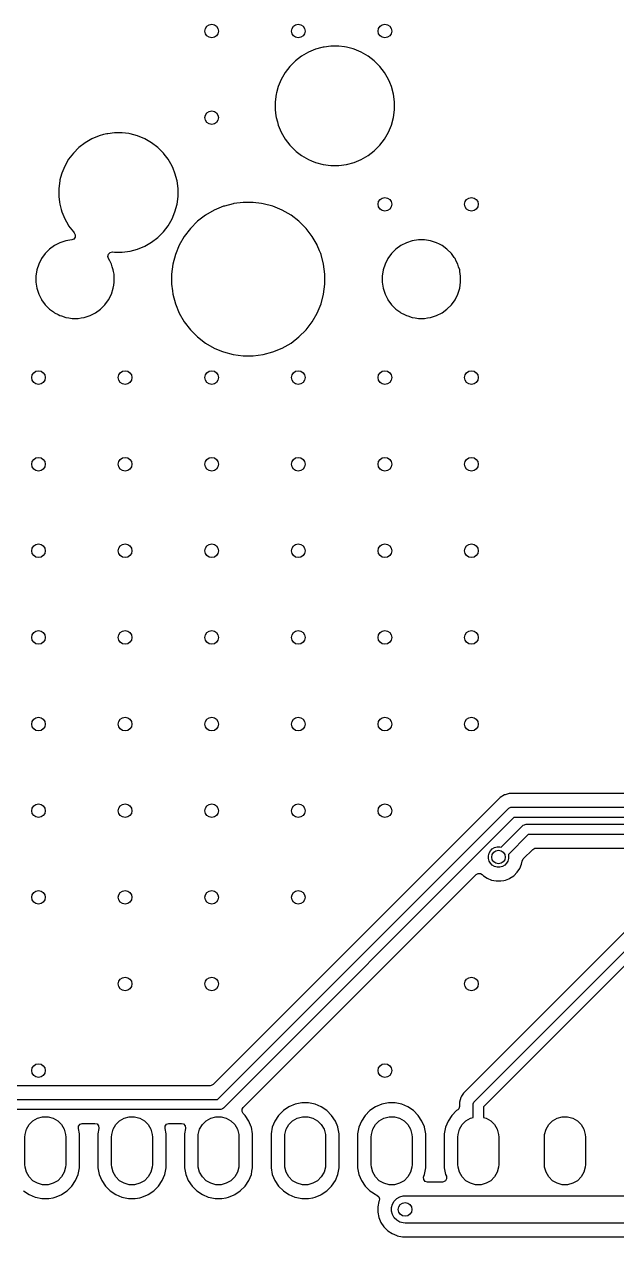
# Model space of a CAD drawing. Extents: x 2.6 to 14.2, y -9.4 to -3.8.
# Drawn here: x 3.467 to 4.151, y -8.422 to -7.023 of the extents above; entities that cross this region are included whole.
import ezdxf

# ---------------------------------------------------------------- set-up
doc = ezdxf.new("R2010")
doc.units = 0
doc.header["$MEASUREMENT"] = 0
doc.layers.add('BLACK', color=7, linetype='CONTINUOUS')

msp = doc.modelspace()

# ---------------------------------------------------------------- linework, layer by layer
at = {"layer": 'BLACK', "linetype": 'CONTINUOUS'}
for p, q in [((3.8032, -7.0515), (3.7949, -7.0549)), ((3.8103, -7.0496), (3.8032, -7.0515)), ((3.812, -7.0491), (3.8103, -7.0496)), ((3.813, -7.049), (3.812, -7.0491)), ((3.8209, -7.0479), (3.813, -7.049)), ((3.8299, -7.0479), (3.8209, -7.0479)), ((3.8209, -7.0479), (3.8209, -7.0479)), ((3.8367, -7.0488), (3.8299, -7.0479)), ((3.8299, -7.0479), (3.8299, -7.0479)), ((3.8389, -7.0491), (3.8367, -7.0488)), ((3.8466, -7.0512), (3.8389, -7.0491)), ((3.8476, -7.0515), (3.8466, -7.0512)), ((3.856, -7.0549), (3.8476, -7.0515)), ((3.7799, -7.0649), (3.7735, -7.0713)), ((3.7871, -7.0594), (3.7799, -7.0649)), ((3.7949, -7.0549), (3.7871, -7.0594)), ((3.7949, -7.0549), (3.7949, -7.0549)), ((3.8638, -7.0594), (3.856, -7.0549)), ((3.856, -7.0549), (3.856, -7.0549)), ((3.871, -7.0649), (3.8638, -7.0594)), ((3.8774, -7.0713), (3.871, -7.0649)), ((3.871, -7.0649), (3.871, -7.0649)), ((3.768, -7.0785), (3.7635, -7.0863)), ((3.7735, -7.0713), (3.768, -7.0785)), ((3.8829, -7.0785), (3.8774, -7.0713)), ((3.8774, -7.0713), (3.8774, -7.0713)), ((3.8874, -7.0863), (3.8829, -7.0785)), ((3.8829, -7.0785), (3.8829, -7.0785)), ((3.8829, -7.0785), (3.8829, -7.0785)), ((3.76, -7.0947), (3.7581, -7.1019)), ((3.7601, -7.0945), (3.76, -7.0947)), ((3.7635, -7.0863), (3.7601, -7.0945)), ((3.7635, -7.0863), (3.7635, -7.0863)), ((3.8889, -7.0899), (3.8874, -7.0863)), ((3.8874, -7.0863), (3.8874, -7.0863)), ((3.8874, -7.0863), (3.8874, -7.0863)), ((3.8908, -7.0947), (3.8889, -7.0899)), ((3.8932, -7.1034), (3.8908, -7.0947)), ((3.7577, -7.1034), (3.7565, -7.1123)), ((3.7581, -7.1019), (3.7577, -7.1034)), ((3.7577, -7.1034), (3.7577, -7.1034)), ((3.8944, -7.1123), (3.8932, -7.1034)), ((3.7565, -7.1123), (3.7565, -7.1214)), ((3.7565, -7.1214), (3.7574, -7.1284)), ((3.8932, -7.1303), (3.8944, -7.1214)), ((3.8944, -7.1214), (3.8944, -7.1123)), ((3.7574, -7.1284), (3.7577, -7.1303)), ((3.7577, -7.1303), (3.7591, -7.1355)), ((3.7591, -7.1355), (3.76, -7.1391)), ((3.8908, -7.1391), (3.8932, -7.1303)), ((3.5532, -7.1515), (3.5449, -7.1549)), ((3.5584, -7.1501), (3.5532, -7.1515)), ((3.562, -7.1491), (3.5584, -7.1501)), ((3.5631, -7.149), (3.562, -7.1491)), ((3.5709, -7.1479), (3.5631, -7.149)), ((3.5799, -7.1479), (3.5709, -7.1479)), ((3.5709, -7.1479), (3.5709, -7.1479)), ((3.5874, -7.1489), (3.5799, -7.1479)), ((3.5799, -7.1479), (3.5799, -7.1479)), ((3.5889, -7.1491), (3.5874, -7.1489)), ((3.5976, -7.1515), (3.5889, -7.1491)), ((3.606, -7.1549), (3.5976, -7.1515)), ((3.76, -7.1391), (3.7635, -7.1474)), ((3.7635, -7.1474), (3.7635, -7.1474)), ((3.7635, -7.1474), (3.768, -7.1552)), ((3.8829, -7.1552), (3.8874, -7.1474)), ((3.8874, -7.1474), (3.8908, -7.1391)), ((3.5299, -7.1649), (3.5235, -7.1713)), ((3.5371, -7.1594), (3.5299, -7.1649)), ((3.5449, -7.1549), (3.5371, -7.1594)), ((3.5449, -7.1549), (3.5449, -7.1549)), ((3.6138, -7.1594), (3.606, -7.1549)), ((3.606, -7.1549), (3.606, -7.1549)), ((3.621, -7.1649), (3.6138, -7.1594)), ((3.6274, -7.1713), (3.621, -7.1649)), ((3.621, -7.1649), (3.621, -7.1649)), ((3.768, -7.1552), (3.7735, -7.1624)), ((3.7735, -7.1624), (3.7735, -7.1624)), ((3.7735, -7.1624), (3.7799, -7.1688)), ((3.871, -7.1688), (3.8774, -7.1624)), ((3.8774, -7.1624), (3.8829, -7.1552)), ((3.8774, -7.1624), (3.8774, -7.1624)), ((3.8774, -7.1624), (3.8774, -7.1624)), ((3.518, -7.1785), (3.5135, -7.1863)), ((3.5235, -7.1713), (3.518, -7.1785)), ((3.6284, -7.1727), (3.6274, -7.1713)), ((3.6274, -7.1713), (3.6274, -7.1713)), ((3.6274, -7.1713), (3.6274, -7.1713)), ((3.6329, -7.1785), (3.6284, -7.1727)), ((3.6374, -7.1863), (3.6329, -7.1785)), ((3.6329, -7.1785), (3.6329, -7.1785)), ((3.6329, -7.1785), (3.6329, -7.1785)), ((3.7799, -7.1688), (3.7799, -7.1688)), ((3.7799, -7.1688), (3.7799, -7.1688)), ((3.7799, -7.1688), (3.7807, -7.1694)), ((3.7807, -7.1694), (3.7871, -7.1743)), ((3.7871, -7.1743), (3.7871, -7.1743)), ((3.7871, -7.1743), (3.7871, -7.1743)), ((3.7871, -7.1743), (3.7949, -7.1788)), ((3.7949, -7.1788), (3.7949, -7.1788)), ((3.7949, -7.1788), (3.7949, -7.1788)), ((3.7949, -7.1788), (3.7985, -7.1803)), ((3.8476, -7.1823), (3.856, -7.1788)), ((3.856, -7.1788), (3.8638, -7.1743)), ((3.8638, -7.1743), (3.871, -7.1688)), ((3.871, -7.1688), (3.871, -7.1688)), ((3.871, -7.1688), (3.871, -7.1688)), ((3.5135, -7.1863), (3.51, -7.1947)), ((3.5135, -7.1863), (3.5135, -7.1863)), ((3.6386, -7.1892), (3.6374, -7.1863)), ((3.6374, -7.1863), (3.6374, -7.1863)), ((3.6374, -7.1863), (3.6374, -7.1863)), ((3.6408, -7.1947), (3.6386, -7.1892)), ((3.7985, -7.1803), (3.8032, -7.1823)), ((3.8032, -7.1823), (3.812, -7.1846)), ((3.812, -7.1846), (3.8209, -7.1858)), ((3.8209, -7.1858), (3.8209, -7.1858)), ((3.8209, -7.1858), (3.8299, -7.1858)), ((3.8299, -7.1858), (3.8299, -7.1858)), ((3.8299, -7.1858), (3.8389, -7.1846)), ((3.8389, -7.1846), (3.8476, -7.1823)), ((3.5077, -7.2034), (3.5065, -7.2123)), ((3.508, -7.2022), (3.5077, -7.2034)), ((3.5077, -7.2034), (3.5077, -7.2034)), ((3.5097, -7.1959), (3.508, -7.2022)), ((3.51, -7.1947), (3.5097, -7.1959)), ((3.6432, -7.2034), (3.6408, -7.1947)), ((3.6444, -7.2123), (3.6432, -7.2034)), ((3.5065, -7.2123), (3.5065, -7.2214)), ((3.5065, -7.2214), (3.5074, -7.2279)), ((3.6432, -7.2303), (3.6444, -7.2214)), ((3.6444, -7.2214), (3.6444, -7.2123)), ((3.5074, -7.2279), (3.5077, -7.2303)), ((3.5077, -7.2303), (3.5093, -7.2364)), ((3.6408, -7.2391), (3.6432, -7.2303)), ((3.6969, -7.2328), (3.6862, -7.2372)), ((3.698, -7.2325), (3.6969, -7.2328)), ((3.6969, -7.2328), (3.6969, -7.2328)), ((3.7081, -7.2298), (3.698, -7.2325)), ((3.7087, -7.2297), (3.7081, -7.2298)), ((3.7196, -7.2283), (3.7087, -7.2297)), ((3.7312, -7.2283), (3.7196, -7.2283)), ((3.7196, -7.2283), (3.7196, -7.2283)), ((3.7408, -7.2295), (3.7312, -7.2283)), ((3.7312, -7.2283), (3.7312, -7.2283)), ((3.7428, -7.2298), (3.7408, -7.2295)), ((3.754, -7.2328), (3.7428, -7.2298)), ((3.7647, -7.2372), (3.754, -7.2328)), ((3.754, -7.2328), (3.754, -7.2328)), ((3.754, -7.2328), (3.754, -7.2328)), ((3.5093, -7.2364), (3.51, -7.2391)), ((3.51, -7.2391), (3.5135, -7.2474)), ((3.5135, -7.2474), (3.5135, -7.2474)), ((3.5135, -7.2474), (3.5154, -7.2507)), ((3.6329, -7.2552), (3.6374, -7.2474)), ((3.6374, -7.2474), (3.6408, -7.2391)), ((3.6669, -7.2501), (3.6587, -7.2583)), ((3.6761, -7.243), (3.6669, -7.2501)), ((3.6669, -7.2501), (3.6669, -7.2501)), ((3.6862, -7.2372), (3.6761, -7.243)), ((3.6862, -7.2372), (3.6862, -7.2372)), ((3.7748, -7.243), (3.7647, -7.2372)), ((3.7647, -7.2372), (3.7647, -7.2372)), ((3.784, -7.2501), (3.7748, -7.243)), ((3.7922, -7.2583), (3.784, -7.2501)), ((3.784, -7.2501), (3.784, -7.2501)), ((3.5154, -7.2507), (3.5178, -7.2548)), ((3.5178, -7.2548), (3.518, -7.2552)), ((3.518, -7.2552), (3.5235, -7.2624)), ((3.5235, -7.2624), (3.5235, -7.2624)), ((3.5235, -7.2624), (3.5244, -7.2633)), ((3.5244, -7.2633), (3.5257, -7.2657)), ((3.621, -7.2688), (3.6274, -7.2624)), ((3.6274, -7.2624), (3.6329, -7.2552)), ((3.6274, -7.2624), (3.6274, -7.2624)), ((3.6274, -7.2624), (3.6274, -7.2624)), ((3.6587, -7.2583), (3.6516, -7.2675)), ((3.6587, -7.2583), (3.6587, -7.2583)), ((3.7993, -7.2675), (3.7922, -7.2583)), ((3.7922, -7.2583), (3.7922, -7.2583)), ((3.508, -7.2749), (3.5017, -7.2781)), ((3.5148, -7.2727), (3.508, -7.2749)), ((3.508, -7.2749), (3.508, -7.2749)), ((3.5217, -7.2716), (3.5148, -7.2727)), ((3.5239, -7.2707), (3.5217, -7.2716)), ((3.5255, -7.2685), (3.5239, -7.2707)), ((3.5257, -7.2657), (3.5255, -7.2685)), ((3.606, -7.2788), (3.6138, -7.2743)), ((3.6138, -7.2743), (3.621, -7.2688)), ((3.621, -7.2688), (3.621, -7.2688)), ((3.621, -7.2688), (3.621, -7.2688)), ((3.6458, -7.2776), (3.6414, -7.2883)), ((3.6516, -7.2675), (3.6458, -7.2776)), ((3.6458, -7.2776), (3.6458, -7.2776)), ((3.8049, -7.2773), (3.7993, -7.2675)), ((3.8051, -7.2776), (3.8049, -7.2773)), ((3.8078, -7.2843), (3.8051, -7.2776)), ((3.908, -7.2749), (3.9017, -7.2781)), ((3.9148, -7.2727), (3.908, -7.2749)), ((3.908, -7.2749), (3.908, -7.2749)), ((3.9219, -7.2716), (3.9148, -7.2727)), ((3.929, -7.2716), (3.9219, -7.2716)), ((3.9219, -7.2716), (3.9219, -7.2716)), ((3.936, -7.2727), (3.929, -7.2716)), ((3.929, -7.2716), (3.929, -7.2716)), ((3.9428, -7.2749), (3.936, -7.2727)), ((3.9461, -7.2765), (3.9428, -7.2749)), ((3.9428, -7.2749), (3.9428, -7.2749)), ((3.9492, -7.2781), (3.9461, -7.2765)), ((3.4909, -7.2874), (3.4867, -7.2931)), ((3.4959, -7.2823), (3.4909, -7.2874)), ((3.4909, -7.2874), (3.4909, -7.2874)), ((3.5017, -7.2781), (3.4959, -7.2823)), ((3.4959, -7.2823), (3.4959, -7.2823)), ((3.5633, -7.2906), (3.5639, -7.2879)), ((3.5641, -7.2929), (3.5633, -7.2906)), ((3.5639, -7.2879), (3.5659, -7.286)), ((3.5659, -7.286), (3.5686, -7.2855)), ((3.5686, -7.2855), (3.5688, -7.2855)), ((3.5688, -7.2855), (3.5709, -7.2858)), ((3.5709, -7.2858), (3.5709, -7.2858)), ((3.5709, -7.2858), (3.5799, -7.2858)), ((3.5799, -7.2858), (3.5799, -7.2858)), ((3.5799, -7.2858), (3.5889, -7.2846)), ((3.5889, -7.2846), (3.5976, -7.2823)), ((3.5976, -7.2823), (3.606, -7.2788)), ((3.6414, -7.2883), (3.6384, -7.2995)), ((3.6414, -7.2883), (3.6414, -7.2883)), ((3.8091, -7.2874), (3.8078, -7.2843)), ((3.8095, -7.2883), (3.8091, -7.2874)), ((3.8125, -7.2995), (3.8095, -7.2883)), ((3.8909, -7.2874), (3.8867, -7.2931)), ((3.8959, -7.2823), (3.8909, -7.2874)), ((3.8909, -7.2874), (3.8909, -7.2874)), ((3.9017, -7.2781), (3.8959, -7.2823)), ((3.8959, -7.2823), (3.8959, -7.2823)), ((3.9549, -7.2823), (3.9492, -7.2781)), ((3.9492, -7.2781), (3.9492, -7.2781)), ((3.9492, -7.2781), (3.9492, -7.2781)), ((3.96, -7.2874), (3.9549, -7.2823)), ((3.9549, -7.2823), (3.9549, -7.2823)), ((3.9632, -7.2918), (3.96, -7.2874)), ((3.96, -7.2874), (3.96, -7.2874)), ((3.9642, -7.2931), (3.9632, -7.2918)), ((3.4835, -7.2995), (3.4813, -7.3063)), ((3.4867, -7.2931), (3.4835, -7.2995)), ((3.4835, -7.2995), (3.4835, -7.2995)), ((3.5641, -7.293), (3.5641, -7.2929)), ((3.5642, -7.2931), (3.5641, -7.293)), ((3.5656, -7.2959), (3.5642, -7.2931)), ((3.5642, -7.2931), (3.5642, -7.2931)), ((3.5642, -7.2931), (3.5642, -7.2931)), ((3.5674, -7.2995), (3.5656, -7.2959)), ((3.5684, -7.3025), (3.5674, -7.2995)), ((3.5674, -7.2995), (3.5674, -7.2995)), ((3.5696, -7.3063), (3.5684, -7.3025)), ((3.6383, -7.2995), (3.6368, -7.3111)), ((3.6384, -7.2995), (3.6383, -7.2995)), ((3.6383, -7.2995), (3.6383, -7.2995)), ((3.814, -7.3111), (3.8125, -7.2995)), ((3.8835, -7.2995), (3.8813, -7.3063)), ((3.8867, -7.2931), (3.8835, -7.2995)), ((3.8835, -7.2995), (3.8835, -7.2995)), ((3.9657, -7.2961), (3.9642, -7.2931)), ((3.9674, -7.2995), (3.9657, -7.2961)), ((3.9684, -7.3025), (3.9674, -7.2995)), ((3.9674, -7.2995), (3.9674, -7.2995)), ((3.9696, -7.3063), (3.9684, -7.3025)), ((3.4813, -7.3063), (3.4801, -7.3133)), ((3.4801, -7.3133), (3.4801, -7.3204)), ((3.5699, -7.3079), (3.5696, -7.3063)), ((3.5704, -7.3111), (3.5699, -7.3079)), ((3.5705, -7.3117), (3.5704, -7.3111)), ((3.5707, -7.3133), (3.5705, -7.3117)), ((3.5707, -7.3204), (3.5707, -7.3133)), ((3.6368, -7.3111), (3.6368, -7.3227)), ((3.814, -7.3133), (3.814, -7.3111)), ((3.814, -7.3227), (3.814, -7.3133)), ((3.8813, -7.3063), (3.8801, -7.3133)), ((3.8801, -7.3133), (3.8801, -7.3204)), ((3.9699, -7.3081), (3.9696, -7.3063)), ((3.9707, -7.3133), (3.9699, -7.3081)), ((3.9707, -7.3204), (3.9707, -7.3133)), ((3.4801, -7.3204), (3.4813, -7.3275)), ((3.4813, -7.3275), (3.4835, -7.3342)), ((3.5674, -7.3342), (3.5696, -7.3275)), ((3.5696, -7.3275), (3.5702, -7.3238)), ((3.5702, -7.3238), (3.5707, -7.3204)), ((3.6368, -7.3227), (3.6379, -7.3305)), ((3.6379, -7.3305), (3.6383, -7.3342)), ((3.8125, -7.3342), (3.814, -7.3227)), ((3.8801, -7.3204), (3.8813, -7.3275)), ((3.8813, -7.3275), (3.8835, -7.3342)), ((3.9674, -7.3342), (3.9696, -7.3275)), ((3.9696, -7.3275), (3.9702, -7.3238)), ((3.9702, -7.3238), (3.9707, -7.3204)), ((3.4835, -7.3342), (3.4835, -7.3342)), ((3.4835, -7.3342), (3.4854, -7.338)), ((3.4854, -7.338), (3.4865, -7.3403)), ((3.4865, -7.3403), (3.4867, -7.3406)), ((3.4867, -7.3406), (3.4909, -7.3464)), ((3.4909, -7.3464), (3.4909, -7.3464)), ((3.4909, -7.3464), (3.4959, -7.3514)), ((3.5549, -7.3514), (3.56, -7.3464)), ((3.56, -7.3464), (3.5642, -7.3406)), ((3.5642, -7.3406), (3.5674, -7.3342)), ((3.6383, -7.3342), (3.6414, -7.3454)), ((3.6414, -7.3454), (3.6414, -7.3454)), ((3.6414, -7.3454), (3.6458, -7.3561)), ((3.8051, -7.3561), (3.8095, -7.3454)), ((3.8095, -7.3454), (3.8125, -7.3342)), ((3.8835, -7.3342), (3.8835, -7.3342)), ((3.8835, -7.3342), (3.8854, -7.338)), ((3.8854, -7.338), (3.8865, -7.3403)), ((3.8865, -7.3403), (3.8867, -7.3406)), ((3.8867, -7.3406), (3.8909, -7.3464)), ((3.8909, -7.3464), (3.8909, -7.3464)), ((3.8909, -7.3464), (3.8959, -7.3514)), ((3.9549, -7.3514), (3.96, -7.3464)), ((3.96, -7.3464), (3.9642, -7.3406)), ((3.9642, -7.3406), (3.9674, -7.3342)), ((3.4959, -7.3514), (3.4959, -7.3514)), ((3.4959, -7.3514), (3.5004, -7.3546)), ((3.5004, -7.3546), (3.5017, -7.3556)), ((3.5017, -7.3556), (3.5058, -7.3577)), ((3.5058, -7.3577), (3.508, -7.3588)), ((3.508, -7.3588), (3.508, -7.3588)), ((3.508, -7.3588), (3.5097, -7.3594)), ((3.5097, -7.3594), (3.5148, -7.361)), ((3.5148, -7.361), (3.5181, -7.3616)), ((3.5181, -7.3616), (3.5219, -7.3622)), ((3.529, -7.3622), (3.5324, -7.3616)), ((3.5324, -7.3616), (3.536, -7.361)), ((3.536, -7.361), (3.5428, -7.3588)), ((3.5428, -7.3588), (3.5492, -7.3556)), ((3.5492, -7.3556), (3.5549, -7.3514)), ((3.6458, -7.3561), (3.6458, -7.3561)), ((3.6458, -7.3561), (3.6516, -7.3662)), ((3.7993, -7.3662), (3.8051, -7.3561)), ((3.8959, -7.3514), (3.8959, -7.3514)), ((3.8959, -7.3514), (3.9004, -7.3546)), ((3.9004, -7.3546), (3.9017, -7.3556)), ((3.9017, -7.3556), (3.9058, -7.3577)), ((3.9058, -7.3577), (3.908, -7.3588)), ((3.908, -7.3588), (3.908, -7.3588)), ((3.908, -7.3588), (3.9097, -7.3594)), ((3.9097, -7.3594), (3.9148, -7.361)), ((3.9148, -7.361), (3.9181, -7.3616)), ((3.9181, -7.3616), (3.9219, -7.3622)), ((3.929, -7.3622), (3.9324, -7.3616)), ((3.9324, -7.3616), (3.936, -7.361)), ((3.936, -7.361), (3.9428, -7.3588)), ((3.9428, -7.3588), (3.9492, -7.3556)), ((3.9492, -7.3556), (3.9549, -7.3514)), ((3.5219, -7.3622), (3.5219, -7.3622)), ((3.5219, -7.3622), (3.529, -7.3622)), ((3.6516, -7.3662), (3.6587, -7.3754)), ((3.6587, -7.3754), (3.6587, -7.3754)), ((3.6587, -7.3754), (3.6669, -7.3836)), ((3.784, -7.3836), (3.7922, -7.3754)), ((3.7922, -7.3754), (3.7993, -7.3662)), ((3.9219, -7.3622), (3.9219, -7.3622)), ((3.9219, -7.3622), (3.929, -7.3622)), ((3.6669, -7.3836), (3.6669, -7.3836)), ((3.6669, -7.3836), (3.6761, -7.3907)), ((3.7748, -7.3907), (3.784, -7.3836)), ((3.6761, -7.3907), (3.6862, -7.3965)), ((3.6862, -7.3965), (3.6862, -7.3965)), ((3.6862, -7.3965), (3.6862, -7.3965)), ((3.6862, -7.3965), (3.6945, -7.3999)), ((3.6945, -7.3999), (3.6967, -7.4008)), ((3.6967, -7.4008), (3.6969, -7.4009)), ((3.6969, -7.4009), (3.7081, -7.4039)), ((3.7081, -7.4039), (3.7196, -7.4055)), ((3.7312, -7.4055), (3.7428, -7.4039)), ((3.7428, -7.4039), (3.754, -7.4009)), ((3.754, -7.4009), (3.7647, -7.3965)), ((3.7647, -7.3965), (3.7748, -7.3907)), ((3.7196, -7.4055), (3.7196, -7.4055)), ((3.7196, -7.4055), (3.7312, -7.4055)), ((3.7312, -7.4055), (3.7312, -7.4055)), ((4.0165, -7.9151), (3.6849, -8.2466)), ((4.0214, -7.9122), (4.0165, -7.9151)), ((4.0165, -7.9151), (4.0165, -7.9151)), ((4.022, -7.9121), (4.0214, -7.9122)), ((4.0214, -7.9122), (4.0214, -7.9122)), ((4.0269, -7.9107), (4.022, -7.9121)), ((4.022, -7.9121), (4.022, -7.9121)), ((4.4884, -7.9107), (4.0269, -7.9107)), ((3.69, -8.2638), (4.0256, -7.9282)), ((4.0256, -7.9282), (4.0265, -7.9275)), ((4.0265, -7.9275), (4.028, -7.9269)), ((4.028, -7.9269), (4.0286, -7.9266)), ((4.0286, -7.9266), (4.0298, -7.9265)), ((4.0298, -7.9265), (4.4969, -7.9265)), ((4.0322, -7.9383), (3.6967, -8.2739)), ((4.0174, -7.9727), (4.0421, -7.948)), ((4.4994, -7.9383), (4.0322, -7.9383)), ((4.0421, -7.948), (4.043, -7.9472)), ((4.043, -7.9472), (4.0443, -7.9467)), ((4.0443, -7.9467), (4.0452, -7.9464)), ((4.0452, -7.9464), (4.0463, -7.9462)), ((4.0463, -7.9462), (5.2291, -7.9462)), ((4.0488, -7.9581), (4.0258, -7.9811)), ((5.2315, -7.9581), (4.0488, -7.9581)), ((4.0035, -7.9795), (4.0051, -7.9768)), ((4.0051, -7.9768), (4.0072, -7.9747)), ((4.0072, -7.9747), (4.0099, -7.9731)), ((4.0099, -7.9731), (4.0129, -7.9723)), ((4.0129, -7.9723), (4.016, -7.9723)), ((4.016, -7.9723), (4.0174, -7.9727)), ((4.043, -7.9862), (4.0539, -7.9753)), ((4.0539, -7.9753), (4.0563, -7.9739)), ((4.0563, -7.9739), (4.0573, -7.9738)), ((4.0573, -7.9738), (5.2344, -7.9738)), ((4.0027, -7.9825), (4.0035, -7.9795)), ((4.0027, -7.9856), (4.0027, -7.9825)), ((4.0035, -7.9886), (4.0027, -7.9856)), ((4.0051, -7.9912), (4.0035, -7.9886)), ((4.0072, -7.9934), (4.0051, -7.9912)), ((4.0238, -7.9912), (4.0216, -7.9934)), ((4.0253, -7.9886), (4.0238, -7.9912)), ((4.0261, -7.9856), (4.0253, -7.9886)), ((4.0258, -7.9811), (4.0261, -7.9825)), ((4.0261, -7.9825), (4.0261, -7.9856)), ((4.041, -7.9921), (4.0416, -7.9887)), ((4.0416, -7.9887), (4.0429, -7.9862)), ((4.0429, -7.9862), (4.043, -7.9862)), ((3.7196, -8.2732), (3.9887, -8.0042)), ((3.9887, -8.0042), (3.9911, -8.0029)), ((3.9911, -8.0029), (3.9938, -8.0031)), ((3.9938, -8.0031), (3.9956, -8.0042)), ((3.9956, -8.0042), (3.9969, -8.0055)), ((3.9969, -8.0055), (3.9969, -8.0055)), ((3.9969, -8.0055), (4.0014, -8.0085)), ((4.0099, -7.995), (4.0072, -7.9934)), ((4.0129, -7.9957), (4.0099, -7.995)), ((4.016, -7.9957), (4.0129, -7.9957)), ((4.019, -7.995), (4.016, -7.9957)), ((4.0216, -7.9934), (4.019, -7.995)), ((4.0275, -8.0085), (4.032, -8.0055)), ((4.032, -8.0055), (4.0359, -8.0016)), ((4.0359, -8.0016), (4.0389, -7.9971)), ((4.0389, -7.9971), (4.041, -7.9921)), ((4.0014, -8.0085), (4.0014, -8.0085)), ((4.0014, -8.0085), (4.0064, -8.0106)), ((4.0064, -8.0106), (4.0064, -8.0106)), ((4.0064, -8.0106), (4.0064, -8.0106)), ((4.0064, -8.0106), (4.0064, -8.0106)), ((4.0064, -8.0106), (4.0117, -8.0116)), ((4.0117, -8.0116), (4.0117, -8.0116)), ((4.0117, -8.0116), (4.0171, -8.0116)), ((4.0171, -8.0116), (4.0207, -8.0109)), ((4.0207, -8.0109), (4.0225, -8.0106)), ((4.0225, -8.0106), (4.0264, -8.009)), ((4.0264, -8.009), (4.0275, -8.0085)), ((4.0275, -8.0085), (4.0275, -8.0085)), ((4.0275, -8.0085), (4.0275, -8.0085)), ((4.1988, -8.0315), (3.9738, -8.2565)), ((3.9869, -8.2657), (4.2079, -8.0447)), ((4.2145, -8.0548), (3.997, -8.2723)), ((3.6815, -8.248), (3.0941, -8.248)), ((3.6825, -8.2479), (3.6815, -8.248)), ((3.6849, -8.2466), (3.6825, -8.2479)), ((3.9738, -8.2565), (3.9716, -8.2602)), ((3.0912, -8.2638), (3.69, -8.2638)), ((3.7796, -8.2694), (3.7724, -8.2724)), ((3.7872, -8.2679), (3.7796, -8.2694)), ((3.7796, -8.2694), (3.7796, -8.2694)), ((3.795, -8.2679), (3.7872, -8.2679)), ((3.7872, -8.2679), (3.7872, -8.2679)), ((3.8026, -8.2694), (3.795, -8.2679)), ((3.795, -8.2679), (3.795, -8.2679)), ((3.8098, -8.2724), (3.8026, -8.2694)), ((3.8026, -8.2694), (3.8026, -8.2694)), ((3.8796, -8.2694), (3.8724, -8.2724)), ((3.8872, -8.2679), (3.8796, -8.2694)), ((3.8796, -8.2694), (3.8796, -8.2694)), ((3.895, -8.2679), (3.8872, -8.2679)), ((3.8872, -8.2679), (3.8872, -8.2679)), ((3.9026, -8.2694), (3.895, -8.2679)), ((3.895, -8.2679), (3.895, -8.2679)), ((3.9098, -8.2724), (3.9026, -8.2694)), ((3.9026, -8.2694), (3.9026, -8.2694)), ((3.9694, -8.2718), (3.9687, -8.2745)), ((3.9709, -8.2615), (3.9694, -8.267)), ((3.9694, -8.267), (3.9694, -8.267)), ((3.9694, -8.267), (3.9694, -8.2718)), ((3.9716, -8.2602), (3.9709, -8.2615)), ((3.9709, -8.2615), (3.9709, -8.2615)), ((3.9709, -8.2615), (3.9709, -8.2615)), ((3.9716, -8.2602), (3.9716, -8.2602)), ((3.9852, -8.2698), (3.9853, -8.2687)), ((3.9852, -8.2847), (3.9852, -8.2698)), ((3.9853, -8.2687), (3.986, -8.267)), ((3.986, -8.267), (3.9862, -8.2666)), ((3.9862, -8.2666), (3.9869, -8.2657)), ((3.6925, -8.2756), (3.0971, -8.2756)), ((3.4767, -8.2886), (3.4821, -8.2855)), ((3.4821, -8.2855), (3.488, -8.2839)), ((3.488, -8.2839), (3.4942, -8.2839)), ((3.4942, -8.2839), (3.5001, -8.2855)), ((3.5001, -8.2855), (3.5055, -8.2886)), ((3.5767, -8.2886), (3.5821, -8.2855)), ((3.5821, -8.2855), (3.588, -8.2839)), ((3.588, -8.2839), (3.5942, -8.2839)), ((3.5942, -8.2839), (3.6001, -8.2855)), ((3.6001, -8.2855), (3.6055, -8.2886)), ((3.6767, -8.2886), (3.6821, -8.2855)), ((3.6821, -8.2855), (3.688, -8.2839)), ((3.688, -8.2839), (3.6942, -8.2839)), ((3.6936, -8.2755), (3.6925, -8.2756)), ((3.6958, -8.2746), (3.6936, -8.2755)), ((3.6942, -8.2839), (3.7001, -8.2855)), ((3.6967, -8.2739), (3.6958, -8.2746)), ((3.6958, -8.2746), (3.6958, -8.2746)), ((3.7001, -8.2855), (3.7055, -8.2886)), ((3.7183, -8.2777), (3.7185, -8.275)), ((3.7196, -8.2801), (3.7183, -8.2777)), ((3.7185, -8.275), (3.7196, -8.2732)), ((3.7217, -8.2822), (3.7196, -8.2801)), ((3.726, -8.2887), (3.7217, -8.2822)), ((3.7217, -8.2822), (3.7217, -8.2822)), ((3.7605, -8.2822), (3.7562, -8.2887)), ((3.766, -8.2767), (3.7605, -8.2822)), ((3.7605, -8.2822), (3.7605, -8.2822)), ((3.7724, -8.2724), (3.766, -8.2767)), ((3.766, -8.2767), (3.766, -8.2767)), ((3.7724, -8.2724), (3.7724, -8.2724)), ((3.7767, -8.2886), (3.7821, -8.2855)), ((3.7821, -8.2855), (3.788, -8.2839)), ((3.788, -8.2839), (3.7942, -8.2839)), ((3.7942, -8.2839), (3.8001, -8.2855)), ((3.8001, -8.2855), (3.8055, -8.2886)), ((3.8162, -8.2767), (3.8098, -8.2724)), ((3.8098, -8.2724), (3.8098, -8.2724)), ((3.8217, -8.2822), (3.8162, -8.2767)), ((3.8162, -8.2767), (3.8162, -8.2767)), ((3.826, -8.2887), (3.8217, -8.2822)), ((3.8217, -8.2822), (3.8217, -8.2822)), ((3.8605, -8.2822), (3.8562, -8.2887)), ((3.866, -8.2767), (3.8605, -8.2822)), ((3.8605, -8.2822), (3.8605, -8.2822)), ((3.8724, -8.2724), (3.866, -8.2767)), ((3.866, -8.2767), (3.866, -8.2767)), ((3.8724, -8.2724), (3.8724, -8.2724)), ((3.8767, -8.2886), (3.8821, -8.2855)), ((3.8821, -8.2855), (3.888, -8.2839)), ((3.888, -8.2839), (3.8942, -8.2839)), ((3.8942, -8.2839), (3.9001, -8.2855)), ((3.9001, -8.2855), (3.9055, -8.2886)), ((3.9162, -8.2767), (3.9098, -8.2724)), ((3.9098, -8.2724), (3.9098, -8.2724)), ((3.9217, -8.2822), (3.9162, -8.2767)), ((3.9162, -8.2767), (3.9162, -8.2767)), ((3.926, -8.2887), (3.9217, -8.2822)), ((3.9217, -8.2822), (3.9217, -8.2822)), ((3.9605, -8.2822), (3.9562, -8.2887)), ((3.966, -8.2767), (3.9605, -8.2822)), ((3.9605, -8.2822), (3.9605, -8.2822)), ((3.9673, -8.2759), (3.966, -8.2767)), ((3.966, -8.2767), (3.966, -8.2767)), ((3.9687, -8.2745), (3.9673, -8.2759)), ((3.9767, -8.2886), (3.9821, -8.2855)), ((3.9821, -8.2855), (3.9852, -8.2847)), ((3.997, -8.2723), (3.997, -8.2847)), ((3.997, -8.2847), (4.0001, -8.2855)), ((4.0001, -8.2855), (4.0055, -8.2886)), ((4.0767, -8.2886), (4.0821, -8.2855)), ((4.0821, -8.2855), (4.088, -8.2839)), ((4.088, -8.2839), (4.0942, -8.2839)), ((4.0942, -8.2839), (4.1001, -8.2855)), ((4.1001, -8.2855), (4.1055, -8.2886)), ((3.4677, -8.3042), (3.4693, -8.2983)), ((3.4693, -8.2983), (3.4724, -8.2929)), ((3.4724, -8.2929), (3.4767, -8.2886)), ((3.5055, -8.2886), (3.5098, -8.2929)), ((3.5098, -8.2929), (3.5129, -8.2983)), ((3.5129, -8.2983), (3.5145, -8.3042)), ((3.5293, -8.2972), (3.5295, -8.2945)), ((3.5305, -8.3034), (3.5293, -8.2972)), ((3.5295, -8.2945), (3.5312, -8.2923)), ((3.5312, -8.2923), (3.5338, -8.2914)), ((3.5338, -8.2914), (3.534, -8.2914)), ((3.534, -8.2914), (3.5482, -8.2914)), ((3.5482, -8.2914), (3.5508, -8.2921)), ((3.5508, -8.2921), (3.5526, -8.2942)), ((3.553, -8.2972), (3.5517, -8.3034)), ((3.5526, -8.2942), (3.553, -8.297)), ((3.553, -8.297), (3.553, -8.2972)), ((3.5677, -8.3042), (3.5693, -8.2983)), ((3.5693, -8.2983), (3.5724, -8.2929)), ((3.5724, -8.2929), (3.5767, -8.2886)), ((3.6055, -8.2886), (3.6098, -8.2929)), ((3.6098, -8.2929), (3.6129, -8.2983)), ((3.6129, -8.2983), (3.6145, -8.3042)), ((3.6293, -8.2972), (3.6295, -8.2945)), ((3.6305, -8.3034), (3.6293, -8.2972)), ((3.6295, -8.2945), (3.6312, -8.2923)), ((3.6312, -8.2923), (3.6338, -8.2914)), ((3.6338, -8.2914), (3.634, -8.2914)), ((3.634, -8.2914), (3.6482, -8.2914)), ((3.6482, -8.2914), (3.6508, -8.2921)), ((3.6508, -8.2921), (3.6526, -8.2942)), ((3.653, -8.2972), (3.6517, -8.3034)), ((3.6526, -8.2942), (3.653, -8.297)), ((3.653, -8.297), (3.653, -8.2972)), ((3.6677, -8.3042), (3.6693, -8.2983)), ((3.6693, -8.2983), (3.6724, -8.2929)), ((3.6724, -8.2929), (3.6767, -8.2886)), ((3.7055, -8.2886), (3.7098, -8.2929)), ((3.7098, -8.2929), (3.7129, -8.2983)), ((3.7129, -8.2983), (3.7145, -8.3042)), ((3.7288, -8.2954), (3.726, -8.2887)), ((3.726, -8.2887), (3.726, -8.2887)), ((3.729, -8.2958), (3.7288, -8.2954)), ((3.7305, -8.3034), (3.729, -8.2958)), ((3.729, -8.2958), (3.729, -8.2958)), ((3.729, -8.2958), (3.729, -8.2958)), ((3.7532, -8.2958), (3.7517, -8.3034)), ((3.7562, -8.2887), (3.7532, -8.2958)), ((3.7532, -8.2958), (3.7532, -8.2958)), ((3.7562, -8.2887), (3.7562, -8.2887)), ((3.7677, -8.3042), (3.7693, -8.2983)), ((3.7693, -8.2983), (3.7724, -8.2929)), ((3.7724, -8.2929), (3.7767, -8.2886)), ((3.8055, -8.2886), (3.8098, -8.2929)), ((3.8098, -8.2929), (3.8129, -8.2983)), ((3.8129, -8.2983), (3.8145, -8.3042)), ((3.8288, -8.2954), (3.826, -8.2887)), ((3.826, -8.2887), (3.826, -8.2887)), ((3.829, -8.2958), (3.8288, -8.2954)), ((3.8305, -8.3034), (3.829, -8.2958)), ((3.829, -8.2958), (3.829, -8.2958)), ((3.829, -8.2958), (3.829, -8.2958)), ((3.8532, -8.2958), (3.8517, -8.3034)), ((3.8562, -8.2887), (3.8532, -8.2958)), ((3.8532, -8.2958), (3.8532, -8.2958)), ((3.8562, -8.2887), (3.8562, -8.2887)), ((3.8677, -8.3042), (3.8693, -8.2983)), ((3.8693, -8.2983), (3.8724, -8.2929)), ((3.8724, -8.2929), (3.8767, -8.2886)), ((3.9055, -8.2886), (3.9098, -8.2929)), ((3.9098, -8.2929), (3.9129, -8.2983)), ((3.9129, -8.2983), (3.9145, -8.3042)), ((3.9288, -8.2954), (3.926, -8.2887)), ((3.926, -8.2887), (3.926, -8.2887)), ((3.929, -8.2958), (3.9288, -8.2954)), ((3.9305, -8.3034), (3.929, -8.2958)), ((3.929, -8.2958), (3.929, -8.2958)), ((3.929, -8.2958), (3.929, -8.2958)), ((3.9532, -8.2958), (3.9517, -8.3034)), ((3.9562, -8.2887), (3.9532, -8.2958)), ((3.9532, -8.2958), (3.9532, -8.2958)), ((3.9562, -8.2887), (3.9562, -8.2887)), ((3.9677, -8.3042), (3.9693, -8.2983)), ((3.9693, -8.2983), (3.9724, -8.2929)), ((3.9724, -8.2929), (3.9767, -8.2886)), ((4.0055, -8.2886), (4.0098, -8.2929)), ((4.0098, -8.2929), (4.0129, -8.2983)), ((4.0129, -8.2983), (4.0145, -8.3042)), ((4.0677, -8.3042), (4.0693, -8.2983)), ((4.0693, -8.2983), (4.0724, -8.2929)), ((4.0724, -8.2929), (4.0767, -8.2886)), ((4.1055, -8.2886), (4.1098, -8.2929)), ((4.1098, -8.2929), (4.1129, -8.2983)), ((4.1129, -8.2983), (4.1145, -8.3042)), ((3.4675, -8.3073), (3.4677, -8.3042)), ((3.4675, -8.3388), (3.4675, -8.3073)), ((3.5145, -8.3042), (3.5147, -8.3073)), ((3.5147, -8.3073), (3.5147, -8.3388)), ((3.5305, -8.3427), (3.5305, -8.3034)), ((3.5305, -8.3034), (3.5305, -8.3034)), ((3.5517, -8.3034), (3.5517, -8.3034)), ((3.5517, -8.3034), (3.5517, -8.3427)), ((3.5675, -8.3073), (3.5677, -8.3042)), ((3.5675, -8.3388), (3.5675, -8.3073)), ((3.6145, -8.3042), (3.6147, -8.3073)), ((3.6147, -8.3073), (3.6147, -8.3388)), ((3.6305, -8.3427), (3.6305, -8.3034)), ((3.6305, -8.3034), (3.6305, -8.3034)), ((3.6517, -8.3034), (3.6517, -8.3034)), ((3.6517, -8.3034), (3.6517, -8.3427)), ((3.6675, -8.3073), (3.6677, -8.3042)), ((3.6675, -8.3388), (3.6675, -8.3073)), ((3.7145, -8.3042), (3.7147, -8.3073)), ((3.7147, -8.3073), (3.7147, -8.3388)), ((3.7305, -8.3427), (3.7305, -8.3034)), ((3.7517, -8.3034), (3.7517, -8.3034)), ((3.7517, -8.3034), (3.7517, -8.3427)), ((3.7675, -8.3073), (3.7677, -8.3042)), ((3.7675, -8.3388), (3.7675, -8.3073)), ((3.8145, -8.3042), (3.8147, -8.3073)), ((3.8147, -8.3073), (3.8147, -8.3388)), ((3.8305, -8.3427), (3.8305, -8.3034)), ((3.8517, -8.3034), (3.8517, -8.3034)), ((3.8517, -8.3034), (3.8517, -8.3427)), ((3.8675, -8.3073), (3.8677, -8.3042)), ((3.8675, -8.3388), (3.8675, -8.3073)), ((3.9145, -8.3042), (3.9147, -8.3073)), ((3.9147, -8.3073), (3.9147, -8.3388)), ((3.9305, -8.3427), (3.9305, -8.3034)), ((3.9517, -8.3034), (3.9517, -8.3034)), ((3.9517, -8.3034), (3.9517, -8.3427)), ((3.9675, -8.3073), (3.9677, -8.3042)), ((3.9675, -8.3388), (3.9675, -8.3073)), ((4.0145, -8.3042), (4.0147, -8.3073)), ((4.0147, -8.3073), (4.0147, -8.3388)), ((4.0675, -8.3073), (4.0677, -8.3042)), ((4.0675, -8.3388), (4.0675, -8.3073)), ((4.1145, -8.3042), (4.1147, -8.3073)), ((4.1147, -8.3073), (4.1147, -8.3388)), ((3.4677, -8.3419), (3.4675, -8.3388)), ((3.5147, -8.3388), (3.5145, -8.3419)), ((3.5677, -8.3419), (3.5675, -8.3388)), ((3.6147, -8.3388), (3.6145, -8.3419)), ((3.6677, -8.3419), (3.6675, -8.3388)), ((3.7147, -8.3388), (3.7145, -8.3419)), ((3.7677, -8.3419), (3.7675, -8.3388)), ((3.8147, -8.3388), (3.8145, -8.3419)), ((3.8677, -8.3419), (3.8675, -8.3388)), ((3.9147, -8.3388), (3.9145, -8.3419)), ((3.9677, -8.3419), (3.9675, -8.3388)), ((4.0147, -8.3388), (4.0145, -8.3419)), ((4.0677, -8.3419), (4.0675, -8.3388)), ((4.1147, -8.3388), (4.1145, -8.3419)), ((3.4693, -8.3479), (3.4677, -8.3419)), ((3.4724, -8.3532), (3.4693, -8.3479)), ((3.4767, -8.3576), (3.4724, -8.3532)), ((3.5098, -8.3532), (3.5055, -8.3576)), ((3.5129, -8.3479), (3.5098, -8.3532)), ((3.5145, -8.3419), (3.5129, -8.3479)), ((3.526, -8.3575), (3.529, -8.3503)), ((3.529, -8.3503), (3.5297, -8.3467)), ((3.5297, -8.3467), (3.5305, -8.3427)), ((3.5517, -8.3427), (3.5517, -8.3427)), ((3.5517, -8.3427), (3.5517, -8.3427)), ((3.5517, -8.3427), (3.5532, -8.3503)), ((3.5532, -8.3503), (3.5532, -8.3503)), ((3.5532, -8.3503), (3.5562, -8.3575)), ((3.5693, -8.3479), (3.5677, -8.3419)), ((3.5724, -8.3532), (3.5693, -8.3479)), ((3.5767, -8.3576), (3.5724, -8.3532)), ((3.6098, -8.3532), (3.6055, -8.3576)), ((3.6129, -8.3479), (3.6098, -8.3532)), ((3.6145, -8.3419), (3.6129, -8.3479)), ((3.626, -8.3575), (3.629, -8.3503)), ((3.629, -8.3503), (3.6297, -8.3467)), ((3.6297, -8.3467), (3.6305, -8.3427)), ((3.6517, -8.3427), (3.6517, -8.3427)), ((3.6517, -8.3427), (3.6517, -8.3427)), ((3.6517, -8.3427), (3.6532, -8.3503)), ((3.6532, -8.3503), (3.6532, -8.3503)), ((3.6532, -8.3503), (3.6562, -8.3575)), ((3.6693, -8.3479), (3.6677, -8.3419)), ((3.6724, -8.3532), (3.6693, -8.3479)), ((3.6767, -8.3576), (3.6724, -8.3532)), ((3.7098, -8.3532), (3.7055, -8.3576)), ((3.7129, -8.3479), (3.7098, -8.3532)), ((3.7145, -8.3419), (3.7129, -8.3479)), ((3.726, -8.3575), (3.729, -8.3503)), ((3.729, -8.3503), (3.7297, -8.3467)), ((3.7297, -8.3467), (3.7305, -8.3427)), ((3.7517, -8.3427), (3.7517, -8.3427)), ((3.7517, -8.3427), (3.7517, -8.3427)), ((3.7517, -8.3427), (3.7532, -8.3503)), ((3.7532, -8.3503), (3.7532, -8.3503)), ((3.7532, -8.3503), (3.7562, -8.3575)), ((3.7693, -8.3479), (3.7677, -8.3419)), ((3.7724, -8.3532), (3.7693, -8.3479)), ((3.7767, -8.3576), (3.7724, -8.3532)), ((3.8098, -8.3532), (3.8055, -8.3576)), ((3.8129, -8.3479), (3.8098, -8.3532)), ((3.8145, -8.3419), (3.8129, -8.3479)), ((3.826, -8.3575), (3.829, -8.3503)), ((3.829, -8.3503), (3.8297, -8.3467)), ((3.8297, -8.3467), (3.8305, -8.3427)), ((3.8517, -8.3427), (3.8517, -8.3427)), ((3.8517, -8.3427), (3.8517, -8.3427)), ((3.8517, -8.3427), (3.8532, -8.3503)), ((3.8532, -8.3503), (3.8532, -8.3503)), ((3.8532, -8.3503), (3.8562, -8.3575)), ((3.8693, -8.3479), (3.8677, -8.3419)), ((3.8724, -8.3532), (3.8693, -8.3479)), ((3.8767, -8.3576), (3.8724, -8.3532)), ((3.9098, -8.3532), (3.9055, -8.3576)), ((3.9129, -8.3479), (3.9098, -8.3532)), ((3.9145, -8.3419), (3.9129, -8.3479)), ((3.9277, -8.3537), (3.9281, -8.3525)), ((3.9281, -8.3564), (3.9277, -8.3537)), ((3.9281, -8.3525), (3.929, -8.3503)), ((3.929, -8.3503), (3.9297, -8.3467)), ((3.9297, -8.3467), (3.9305, -8.3427)), ((3.9517, -8.3427), (3.9517, -8.3427)), ((3.9517, -8.3427), (3.9517, -8.3427)), ((3.9517, -8.3427), (3.9532, -8.3503)), ((3.9532, -8.3503), (3.9532, -8.3503)), ((3.9532, -8.3503), (3.9542, -8.3525)), ((3.9544, -8.3553), (3.9532, -8.3577)), ((3.9542, -8.3525), (3.9544, -8.3553)), ((3.9693, -8.3479), (3.9677, -8.3419)), ((3.9724, -8.3532), (3.9693, -8.3479)), ((3.9767, -8.3576), (3.9724, -8.3532)), ((4.0098, -8.3532), (4.0055, -8.3576)), ((4.0129, -8.3479), (4.0098, -8.3532)), ((4.0145, -8.3419), (4.0129, -8.3479)), ((4.0693, -8.3479), (4.0677, -8.3419)), ((4.0724, -8.3532), (4.0693, -8.3479)), ((4.0767, -8.3576), (4.0724, -8.3532)), ((4.1098, -8.3532), (4.1055, -8.3576)), ((4.1129, -8.3479), (4.1098, -8.3532)), ((4.1145, -8.3419), (4.1129, -8.3479)), ((3.466, -8.3694), (3.4724, -8.3737)), ((3.4821, -8.3606), (3.4767, -8.3576)), ((3.488, -8.3622), (3.4821, -8.3606)), ((3.4942, -8.3622), (3.488, -8.3622)), ((3.5001, -8.3606), (3.4942, -8.3622)), ((3.5055, -8.3576), (3.5001, -8.3606)), ((3.5098, -8.3737), (3.5162, -8.3694)), ((3.5162, -8.3694), (3.5217, -8.3639)), ((3.5217, -8.3639), (3.526, -8.3575)), ((3.5562, -8.3575), (3.5562, -8.3575)), ((3.5562, -8.3575), (3.5605, -8.3639)), ((3.5605, -8.3639), (3.5605, -8.3639)), ((3.5605, -8.3639), (3.566, -8.3694)), ((3.566, -8.3694), (3.566, -8.3694)), ((3.566, -8.3694), (3.5724, -8.3737)), ((3.5821, -8.3606), (3.5767, -8.3576)), ((3.588, -8.3622), (3.5821, -8.3606)), ((3.5942, -8.3622), (3.588, -8.3622)), ((3.6001, -8.3606), (3.5942, -8.3622)), ((3.6055, -8.3576), (3.6001, -8.3606)), ((3.6098, -8.3737), (3.6162, -8.3694)), ((3.6162, -8.3694), (3.6217, -8.3639)), ((3.6217, -8.3639), (3.626, -8.3575)), ((3.6562, -8.3575), (3.6562, -8.3575)), ((3.6562, -8.3575), (3.6605, -8.3639)), ((3.6605, -8.3639), (3.6605, -8.3639)), ((3.6605, -8.3639), (3.666, -8.3694)), ((3.666, -8.3694), (3.666, -8.3694)), ((3.666, -8.3694), (3.6724, -8.3737)), ((3.6821, -8.3606), (3.6767, -8.3576)), ((3.688, -8.3622), (3.6821, -8.3606)), ((3.6942, -8.3622), (3.688, -8.3622)), ((3.7001, -8.3606), (3.6942, -8.3622)), ((3.7055, -8.3576), (3.7001, -8.3606)), ((3.7098, -8.3737), (3.7162, -8.3694)), ((3.7162, -8.3694), (3.7217, -8.3639)), ((3.7217, -8.3639), (3.726, -8.3575)), ((3.7562, -8.3575), (3.7562, -8.3575)), ((3.7562, -8.3575), (3.7605, -8.3639)), ((3.7605, -8.3639), (3.7605, -8.3639)), ((3.7605, -8.3639), (3.766, -8.3694)), ((3.766, -8.3694), (3.766, -8.3694)), ((3.766, -8.3694), (3.7724, -8.3737)), ((3.7821, -8.3606), (3.7767, -8.3576)), ((3.788, -8.3622), (3.7821, -8.3606)), ((3.7942, -8.3622), (3.788, -8.3622)), ((3.8001, -8.3606), (3.7942, -8.3622)), ((3.8055, -8.3576), (3.8001, -8.3606)), ((3.8098, -8.3737), (3.8162, -8.3694)), ((3.8162, -8.3694), (3.8217, -8.3639)), ((3.8217, -8.3639), (3.826, -8.3575)), ((3.8562, -8.3575), (3.8562, -8.3575)), ((3.8562, -8.3575), (3.8605, -8.3639)), ((3.8605, -8.3639), (3.8605, -8.3639)), ((3.8605, -8.3639), (3.866, -8.3694)), ((3.866, -8.3694), (3.8696, -8.3718)), ((3.8821, -8.3606), (3.8767, -8.3576)), ((3.888, -8.3622), (3.8821, -8.3606)), ((3.8942, -8.3622), (3.888, -8.3622)), ((3.9001, -8.3606), (3.8942, -8.3622)), ((3.9055, -8.3576), (3.9001, -8.3606)), ((3.9299, -8.3585), (3.9281, -8.3564)), ((3.9326, -8.3593), (3.9299, -8.3585)), ((3.9496, -8.3593), (3.9326, -8.3593)), ((3.9508, -8.3591), (3.9496, -8.3593)), ((3.9532, -8.3577), (3.9508, -8.3591)), ((3.9821, -8.3606), (3.9767, -8.3576)), ((3.988, -8.3622), (3.9821, -8.3606)), ((3.9942, -8.3622), (3.988, -8.3622)), ((4.0001, -8.3606), (3.9942, -8.3622)), ((4.0055, -8.3576), (4.0001, -8.3606)), ((4.0821, -8.3606), (4.0767, -8.3576)), ((4.088, -8.3622), (4.0821, -8.3606)), ((4.0942, -8.3622), (4.088, -8.3622)), ((4.1001, -8.3606), (4.0942, -8.3622)), ((4.1055, -8.3576), (4.1001, -8.3606)), ((3.4724, -8.3737), (3.4724, -8.3737)), ((3.4724, -8.3737), (3.4793, -8.3765)), ((3.4793, -8.3765), (3.4796, -8.3767)), ((3.4796, -8.3767), (3.4796, -8.3767)), ((3.4796, -8.3767), (3.4796, -8.3767)), ((3.4796, -8.3767), (3.4872, -8.3782)), ((3.4872, -8.3782), (3.4872, -8.3782)), ((3.4872, -8.3782), (3.495, -8.3782)), ((3.495, -8.3782), (3.5001, -8.3772)), ((3.5001, -8.3772), (3.5026, -8.3767)), ((3.5026, -8.3767), (3.5092, -8.374)), ((3.5092, -8.374), (3.5098, -8.3737)), ((3.5098, -8.3737), (3.5098, -8.3737)), ((3.5098, -8.3737), (3.5098, -8.3737)), ((3.5724, -8.3737), (3.5724, -8.3737)), ((3.5724, -8.3737), (3.5793, -8.3765)), ((3.5793, -8.3765), (3.5796, -8.3767)), ((3.5796, -8.3767), (3.5796, -8.3767)), ((3.5796, -8.3767), (3.5796, -8.3767)), ((3.5796, -8.3767), (3.5872, -8.3782)), ((3.5872, -8.3782), (3.5872, -8.3782)), ((3.5872, -8.3782), (3.595, -8.3782)), ((3.595, -8.3782), (3.6001, -8.3772)), ((3.6001, -8.3772), (3.6026, -8.3767)), ((3.6026, -8.3767), (3.6092, -8.374)), ((3.6092, -8.374), (3.6098, -8.3737)), ((3.6098, -8.3737), (3.6098, -8.3737)), ((3.6098, -8.3737), (3.6098, -8.3737)), ((3.6724, -8.3737), (3.6724, -8.3737)), ((3.6724, -8.3737), (3.6793, -8.3765)), ((3.6793, -8.3765), (3.6796, -8.3767)), ((3.6796, -8.3767), (3.6796, -8.3767)), ((3.6796, -8.3767), (3.6796, -8.3767)), ((3.6796, -8.3767), (3.6872, -8.3782)), ((3.6872, -8.3782), (3.6872, -8.3782)), ((3.6872, -8.3782), (3.695, -8.3782)), ((3.695, -8.3782), (3.7001, -8.3772)), ((3.7001, -8.3772), (3.7026, -8.3767)), ((3.7026, -8.3767), (3.7092, -8.374)), ((3.7092, -8.374), (3.7098, -8.3737)), ((3.7098, -8.3737), (3.7098, -8.3737)), ((3.7098, -8.3737), (3.7098, -8.3737)), ((3.7724, -8.3737), (3.7724, -8.3737)), ((3.7724, -8.3737), (3.7793, -8.3765)), ((3.7793, -8.3765), (3.7796, -8.3767)), ((3.7796, -8.3767), (3.7796, -8.3767)), ((3.7796, -8.3767), (3.7796, -8.3767)), ((3.7796, -8.3767), (3.7872, -8.3782)), ((3.7872, -8.3782), (3.7872, -8.3782)), ((3.7872, -8.3782), (3.795, -8.3782)), ((3.795, -8.3782), (3.8001, -8.3772)), ((3.8001, -8.3772), (3.8026, -8.3767)), ((3.8026, -8.3767), (3.8092, -8.374)), ((3.8092, -8.374), (3.8098, -8.3737)), ((3.8098, -8.3737), (3.8098, -8.3737)), ((3.8098, -8.3737), (3.8098, -8.3737)), ((3.8696, -8.3718), (3.8724, -8.3737)), ((3.8724, -8.3737), (3.874, -8.3744)), ((3.874, -8.3744), (3.8761, -8.3761)), ((3.8763, -8.3816), (3.8751, -8.3877)), ((3.8761, -8.3761), (3.877, -8.3787)), ((3.8766, -8.3807), (3.8763, -8.3816)), ((3.8763, -8.3816), (3.8763, -8.3816)), ((3.877, -8.3787), (3.8766, -8.3807)), ((3.892, -8.3848), (3.8941, -8.3812)), ((3.8941, -8.3812), (3.897, -8.3783)), ((3.897, -8.3783), (3.9005, -8.3762)), ((3.9005, -8.3762), (3.9045, -8.3752)), ((3.9045, -8.3752), (3.9066, -8.375)), ((3.9066, -8.375), (4.8754, -8.375)), ((3.8751, -8.3877), (3.8751, -8.3939)), ((3.8751, -8.3939), (3.8763, -8.4)), ((3.891, -8.3887), (3.892, -8.3848)), ((3.891, -8.3928), (3.891, -8.3887)), ((3.892, -8.3968), (3.891, -8.3928)), ((3.8941, -8.4004), (3.892, -8.3968)), ((3.8763, -8.4), (3.8763, -8.4)), ((3.8763, -8.4), (3.8786, -8.4057)), ((3.8786, -8.4057), (3.8786, -8.4057)), ((3.8786, -8.4057), (3.8821, -8.4109)), ((3.8821, -8.4109), (3.8821, -8.4109)), ((3.8821, -8.4109), (3.8865, -8.4153)), ((3.897, -8.4033), (3.8941, -8.4004)), ((3.9005, -8.4053), (3.897, -8.4033)), ((3.9045, -8.4064), (3.9005, -8.4053)), ((3.9066, -8.4065), (3.9045, -8.4064)), ((4.8903, -8.4065), (3.9066, -8.4065)), ((3.8865, -8.4153), (3.8865, -8.4153)), ((3.8865, -8.4153), (3.8916, -8.4187)), ((3.8916, -8.4187), (3.8916, -8.4187)), ((3.8916, -8.4187), (3.8969, -8.4209)), ((3.8969, -8.4209), (3.8974, -8.4211)), ((3.8974, -8.4211), (3.9035, -8.4223)), ((3.9035, -8.4223), (3.9035, -8.4223)), ((3.9035, -8.4223), (3.9035, -8.4223)), ((3.9035, -8.4223), (4.8934, -8.4223))]:
    msp.add_line(p, q, dxfattribs=at)
at = {"layer": 'BLACK'}
for centre in [(3.6832, -7.0305), (3.7832, -7.0305), (3.8832, -7.0305), (3.6832, -7.1305), (3.8832, -7.2305), (3.9832, -7.2305), (3.4832, -7.4305), (3.5832, -7.4305), (3.6832, -7.4305), (3.7832, -7.4305), (3.8832, -7.4305), (3.9832, -7.4305), (3.4832, -7.5305), (3.5832, -7.5305), (3.6832, -7.5305), (3.7832, -7.5305), (3.8832, -7.5305), (3.9832, -7.5305), (3.4832, -7.6305), (3.5832, -7.6305), (3.6832, -7.6305), (3.7832, -7.6305), (3.8832, -7.6305), (3.9832, -7.6305), (3.4832, -7.7305), (3.5832, -7.7305), (3.6832, -7.7305), (3.7832, -7.7305), (3.8832, -7.7305), (3.9832, -7.7305), (3.4832, -7.8305), (3.5832, -7.8305), (3.6832, -7.8305), (3.7832, -7.8305), (3.8832, -7.8305), (3.9832, -7.8305), (3.4832, -7.9305), (3.5832, -7.9305), (3.6832, -7.9305), (3.7832, -7.9305), (3.8832, -7.9305), (4.0144, -7.984), (3.4832, -8.0305), (3.5832, -8.0305), (3.6832, -8.0305), (3.7832, -8.0305), (3.5832, -8.1305), (3.6832, -8.1305), (3.9832, -8.1305), (3.4832, -8.2305), (3.8832, -8.2305), (3.9066, -8.3908)]:
    msp.add_circle(centre, 0.00787, dxfattribs=at)

doc.saveas('drawing.dxf')
